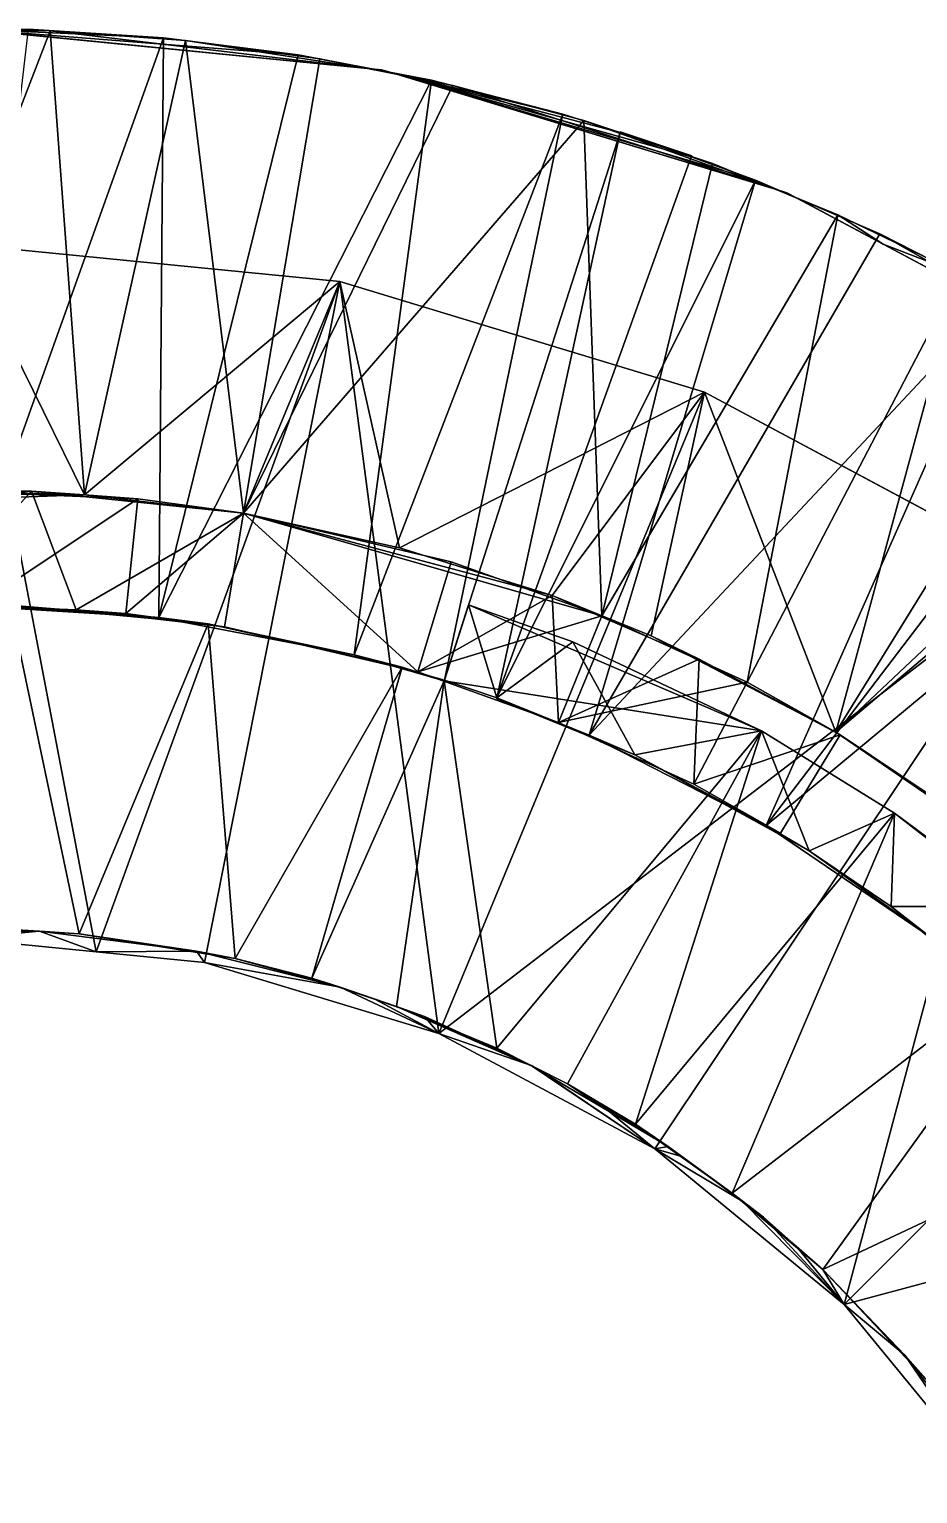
# Model space of a CAD drawing. Header units: metres. Extents: x -45 to 15, y -73 to -13.
# Drawn here: x -14.05 to -1.7, y -33.36 to -13.01 of the extents above; entities that cross this region are included whole.
import ezdxf

# ---------------------------------------------------------------- set-up
doc = ezdxf.new("R2010")
doc.units = ezdxf.units.M

msp = doc.modelspace()

# ---------------------------------------------------------------- linework, layer by layer
for points in [[(-15.643, -13.015, 11), (-13.759, -13.033, 11), (-16.243, -19.454, 11)], [(-13.759, -13.033, 11), (-15.643, -13.015, 11), (-14.751276, -13.02352, 18)], [(-14.063, -13.013, 46), (-15.004, -21.011, 46), (-12.182, -13.132, 46)], [(-14.853731, -13.013419, 43), (-14.063, -13.013, 43), (-12.182, -13.132, 43)], [(-14.853731, -13.013419, 43), (-9.30086, -13.560832, 43), (-14.751276, -13.02352, 18.1)], [(-14.853731, -13.013419, 43), (-12.182, -13.132, 43), (-10.312, -13.368, 43)], [(-14.853731, -13.013419, 43), (-10.312, -13.368, 43), (-9.30086, -13.560832, 43)], [(-14.063, -13.013, 46), (-12.182, -13.132, 46), (-14.063, -13.013, 43)], [(-12.182, -13.132, 43), (-14.063, -13.013, 43), (-12.182, -13.132, 46)], [(-13.281, -19.482, 11), (-16.243, -19.454, 11), (-13.759, -13.033, 11)], [(-12.248, -21.184, 46), (-12.182, -13.132, 46), (-15.004, -21.011, 46)], [(-14.751276, -13.02352, 18.1), (-9.30086, -13.560832, 43), (-9.347896, -13.556195, 18.1)], [(-13.759, -13.033, 18.1), (-13.759, -13.033, 11), (-14.751276, -13.02352, 18)], [(-13.759, -13.033, 18.1), (-14.751276, -13.02352, 18), (-14.751276, -13.02352, 18.1)], [(-9.347896, -13.556195, 18.1), (-13.759, -13.033, 18.1), (-14.751276, -13.02352, 18.1)], [(-13.759, -13.033, 11), (-11.879, -13.17, 11), (-13.281, -19.482, 11)], [(-13.759, -13.033, 18.1), (-11.879, -13.17, 18.1), (-13.759, -13.033, 11)], [(-11.879, -13.17, 11), (-13.759, -13.033, 11), (-11.879, -13.17, 18.1)], [(-9.347896, -13.556195, 18.1), (-11.879, -13.17, 18.1), (-13.759, -13.033, 18.1)], [(-11.072, -19.735001, 11), (-13.281, -19.482, 11), (-11.879, -13.17, 11)], [(-12.182, -13.132, 46), (-12.248, -21.184, 46), (-10.312, -13.368, 46)], [(-10.312, -13.368, 43), (-12.182, -13.132, 43), (-12.182, -13.132, 46)], [(-10.312, -13.368, 43), (-12.182, -13.132, 46), (-10.312, -13.368, 46)], [(-10.011, -13.423, 11), (-11.072, -19.735001, 11), (-11.879, -13.17, 11)], [(-10.011, -13.423, 11), (-11.879, -13.17, 11), (-11.879, -13.17, 18.1)], [(-10.011, -13.423, 18.1), (-10.011, -13.423, 11), (-11.879, -13.17, 18.1)], [(-9.347896, -13.556195, 18.1), (-10.011, -13.423, 18.1), (-11.879, -13.17, 18.1)], [(-10.312, -13.368, 46), (-12.248, -21.184, 46), (-8.461, -13.721, 46)], [(-8.164, -13.794, 11), (-11.072, -19.735001, 11), (-10.011, -13.423, 11)], [(-10.312, -13.368, 46), (-8.461, -13.721, 46), (-9.30086, -13.560832, 43.000999)], [(-9.30086, -13.560832, 43.000999), (-9.30086, -13.560832, 43), (-10.312, -13.368, 43)], [(-9.30086, -13.560832, 43.000999), (-10.312, -13.368, 43), (-10.312, -13.368, 46)], [(-9.347896, -13.556195, 18), (-8.946407, -13.636841, 18), (-10.011, -13.423, 11)], [(-8.164, -13.794, 11), (-10.011, -13.423, 11), (-8.946407, -13.636841, 18)], [(-10.011, -13.423, 11), (-10.011, -13.423, 18.1), (-9.347896, -13.556195, 18)], [(-9.347896, -13.556195, 18.1), (-9.347896, -13.556195, 18), (-10.011, -13.423, 18.1)], [(-9.147, -13.576, 43.000999), (-9.347896, -13.556195, 18.1), (-9.30086, -13.560832, 43)], [(-9.147, -13.576, 18), (-8.946407, -13.636841, 18), (-9.347896, -13.556195, 18)], [(-9.347896, -13.556195, 18), (-9.347896, -13.556195, 18.1), (-9.147, -13.576, 18)], [(-9.147, -13.576, 43.000999), (-9.147, -13.576, 18), (-9.347896, -13.556195, 18.1)], [(-9.021113, -13.614182, 43.000999), (-9.147, -13.576, 43.000999), (-9.30086, -13.560832, 43.000999)], [(-9.147, -13.576, 43.000999), (-9.30086, -13.560832, 43), (-9.30086, -13.560832, 43.000999)], [(-9.021113, -13.614182, 43.000999), (-9.30086, -13.560832, 43.000999), (-8.461, -13.721, 46)], [(-9.147, -13.576, 43.000999), (-9.021113, -13.614182, 43), (-8.946407, -13.636841, 18.1)], [(-9.021113, -13.614182, 43.000999), (-9.021113, -13.614182, 43), (-9.147, -13.576, 43.000999)], [(-8.946407, -13.636841, 18.1), (-8.946407, -13.636841, 18), (-9.147, -13.576, 18)], [(-8.946407, -13.636841, 18.1), (-9.147, -13.576, 18), (-9.147, -13.576, 43.000999)], [(-3.622653, -15.251561, 43), (-9.021113, -13.614182, 43), (-3.957, -15.107, 43)], [(-4.848, -14.786, 43), (-3.957, -15.107, 43), (-9.021113, -13.614182, 43)], [(-4.848, -14.786, 43), (-9.021113, -13.614182, 43), (-5.839, -14.448, 43)], [(-3.622653, -15.251561, 43), (-8.946407, -13.636841, 18.1), (-9.021113, -13.614182, 43)], [(-8.461, -13.721, 43), (-6.636, -14.19, 43), (-9.021113, -13.614182, 43)], [(-5.839, -14.448, 43), (-9.021113, -13.614182, 43), (-6.636, -14.19, 43)], [(-8.461, -13.721, 43), (-9.021113, -13.614182, 43.000999), (-8.461, -13.721, 46)], [(-8.461, -13.721, 43), (-9.021113, -13.614182, 43), (-9.021113, -13.614182, 43.000999)], [(-12.248, -21.184, 46), (-9.535, -21.701, 46), (-8.461, -13.721, 46)], [(-8.164, -13.794, 11), (-6.343, -14.28, 11), (-11.072, -19.735001, 11)], [(-6.636, -14.19, 46), (-8.461, -13.721, 46), (-9.535, -21.701, 46)], [(-8.946407, -13.636841, 18.1), (-3.622653, -15.251561, 43), (-3.69018, -15.23108, 18.1)], [(-8.946407, -13.636841, 18.1), (-8.164, -13.794, 18.1), (-8.946407, -13.636841, 18)], [(-8.164, -13.794, 11), (-8.946407, -13.636841, 18), (-8.164, -13.794, 18.1)], [(-8.164, -13.794, 18.1), (-8.946407, -13.636841, 18.1), (-3.69018, -15.23108, 18.1)], [(-6.636, -14.19, 43), (-8.461, -13.721, 43), (-6.636, -14.19, 46)], [(-8.461, -13.721, 46), (-6.636, -14.19, 46), (-8.461, -13.721, 43)], [(-8.164, -13.794, 18.1), (-6.343, -14.28, 18.1), (-8.164, -13.794, 11)], [(-6.343, -14.28, 11), (-8.164, -13.794, 11), (-6.343, -14.28, 18.1)], [(-8.164, -13.794, 18.1), (-3.69018, -15.23108, 18.1), (-6.343, -14.28, 18.1)], [(-9.535, -21.701, 46), (-8.279, -22.054001, 46), (-6.636, -14.19, 46)], [(-6.636, -14.19, 46), (-8.279, -22.054001, 46), (-5.839, -14.448, 46)], [(-5.839, -14.448, 46), (-5.839, -14.448, 43), (-6.636, -14.19, 43)], [(-5.839, -14.448, 46), (-6.636, -14.19, 43), (-6.636, -14.19, 46)], [(-6.094, -21.16, 11), (-11.072, -19.735001, 11), (-6.343, -14.28, 11)], [(-4.556, -14.879, 11), (-6.094, -21.16, 11), (-6.343, -14.28, 11)], [(-6.343, -14.28, 11), (-6.343, -14.28, 18.1), (-4.556, -14.879, 18.1)], [(-6.343, -14.28, 11), (-4.556, -14.879, 18.1), (-4.556, -14.879, 11)], [(-4.556, -14.879, 18.1), (-6.343, -14.28, 18.1), (-3.69018, -15.23108, 18.1)], [(-5.839, -14.448, 43), (-5.835, -14.437, 43), (-4.848, -14.786, 43)], [(-5.835, -14.437, 46), (-5.839, -14.448, 46), (-4.848, -14.786, 46)], [(-5.835, -14.437, 43), (-5.839, -14.448, 43), (-5.839, -14.448, 46)], [(-5.835, -14.437, 43), (-5.839, -14.448, 46), (-5.835, -14.437, 46)], [(-4.843, -14.772, 43), (-4.848, -14.786, 43), (-5.835, -14.437, 43)], [(-4.843, -14.772, 46), (-5.835, -14.437, 46), (-4.848, -14.786, 46)], [(-4.843, -14.772, 43), (-5.835, -14.437, 43), (-5.835, -14.437, 46)], [(-4.843, -14.772, 43), (-5.835, -14.437, 46), (-4.843, -14.772, 46)], [(-7.552, -22.299, 46), (-5.839, -14.448, 46), (-8.279, -22.054001, 46)], [(-5.839, -14.448, 46), (-7.552, -22.299, 46), (-4.848, -14.786, 46)], [(-4.848, -14.786, 46), (-7.552, -22.299, 46), (-3.957, -15.107, 46)], [(-4.848, -14.786, 46), (-4.848, -14.786, 43), (-4.843, -14.772, 43)], [(-4.848, -14.786, 46), (-4.843, -14.772, 43), (-4.843, -14.772, 46)], [(-3.957, -15.107, 43), (-4.848, -14.786, 43), (-3.957, -15.107, 46)], [(-4.848, -14.786, 43), (-4.848, -14.786, 46), (-3.957, -15.107, 46)], [(-2.81, -15.589, 11), (-6.094, -21.16, 11), (-4.556, -14.879, 11)], [(-4.556, -14.879, 18.1), (-3.69018, -15.23108, 18), (-4.556, -14.879, 11)], [(-2.81, -15.589, 11), (-4.556, -14.879, 11), (-3.69018, -15.23108, 18)], [(-3.69018, -15.23108, 18.1), (-3.69018, -15.23108, 18), (-4.556, -14.879, 18.1)], [(-6.267, -22.819, 46), (-3.957, -15.107, 46), (-7.552, -22.299, 46)], [(-3.957, -15.107, 46), (-6.267, -22.819, 46), (-2.227, -15.855, 46)], [(-3.622653, -15.251561, 43.000999), (-3.957, -15.107, 46), (-3.38803, -15.353005, 43.000999)], [(-3.957, -15.107, 46), (-2.227, -15.855, 46), (-3.38803, -15.353005, 43.000999)], [(-3.622653, -15.251561, 43.000999), (-3.622653, -15.251561, 43), (-3.957, -15.107, 43)], [(-3.622653, -15.251561, 43.000999), (-3.957, -15.107, 43), (-3.957, -15.107, 46)], [(-3.519, -15.283, 43.000999), (-3.69018, -15.23108, 18.1), (-3.622653, -15.251561, 43)], [(-3.519, -15.283, 43.000999), (-3.519, -15.283, 18), (-3.69018, -15.23108, 18.1)], [(-3.519, -15.283, 18), (-3.380662, -15.356944, 18), (-3.69018, -15.23108, 18)], [(-3.519, -15.283, 18), (-3.69018, -15.23108, 18), (-3.69018, -15.23108, 18.1)], [(-2.81, -15.589, 11), (-3.69018, -15.23108, 18), (-3.380662, -15.356944, 18)], [(-3.38803, -15.353005, 43.000999), (-3.519, -15.283, 43.000999), (-3.622653, -15.251561, 43.000999)], [(-3.519, -15.283, 43.000999), (-3.622653, -15.251561, 43), (-3.622653, -15.251561, 43.000999)], [(-3.38803, -15.353005, 43.000999), (-3.38803, -15.353005, 43), (-3.519, -15.283, 43.000999)], [(-3.519, -15.283, 43.000999), (-3.38803, -15.353005, 43), (-3.380662, -15.356944, 18.1)], [(-3.519, -15.283, 18), (-3.519, -15.283, 43.000999), (-3.380662, -15.356944, 18.1)], [(-3.380662, -15.356944, 18.1), (-3.380662, -15.356944, 18), (-3.519, -15.283, 18)], [(-2.227, -15.855, 43), (-3.38803, -15.353005, 43.000999), (-2.227, -15.855, 46)], [(-2.227, -15.855, 43), (-3.38803, -15.353005, 43), (-3.38803, -15.353005, 43.000999)], [(-2.183212, -15.997, 18.1), (-3.380662, -15.356944, 18.1), (-3.38803, -15.353005, 43)], [(-1.459193, -16.384001, 18.1), (-2.183212, -15.997, 18.1), (-3.38803, -15.353005, 43)], [(-3.38803, -15.353005, 43), (1.547216, -17.990974, 43), (-1.459193, -16.384001, 18.1)], [(-3.38803, -15.353005, 43), (-2.227, -15.855, 43), (1.547216, -17.990974, 43)], [(-2.81, -15.589, 11), (-3.380662, -15.356944, 18), (-2.81, -15.589, 18.1)], [(-2.81, -15.589, 18.1), (-3.380662, -15.356944, 18), (-3.380662, -15.356944, 18.1)], [(-2.81, -15.589, 18.1), (-3.380662, -15.356944, 18.1), (-2.183212, -15.997, 18.1)], [(-6.094, -21.16, 11), (-2.81, -15.589, 11), (-4.072, -22.083, 11)], [(-1.113, -16.408001, 11), (-4.072, -22.083, 11), (-2.81, -15.589, 11)], [(-2.81, -15.589, 11), (-2.81, -15.589, 18.1), (-1.113, -16.408001, 11)], [(-1.113, -16.408001, 11), (-2.81, -15.589, 18.1), (-1.113, -16.408001, 18.1)], [(-2.81, -15.589, 18.1), (-2.183212, -15.997, 18.1), (-1.113, -16.408001, 18.1)], [(-2.227, -15.855, 46), (-6.267, -22.819, 46), (-0.548, -16.711, 46)], [(-0.548, -16.711, 43), (1.547216, -17.990974, 43), (-2.227, -15.855, 43)], [(-2.227, -15.855, 46), (-0.548, -16.711, 46), (-2.227, -15.855, 43)], [(-0.548, -16.711, 43), (-2.227, -15.855, 43), (-0.548, -16.711, 46)], [(-13.281, -19.482, 18.1), (-15, -15.997, 18.1), (-18.455999, -19.665001, 18.1)], [(-15, -15.997, 28.999001), (-9.732, -16.516001, 28.999001), (-14.999731, -15.998404, 28.999001)], [(-9.732, -16.516001, 28.999001), (-15, -15.997, 28.999001), (-9.732, -16.516001, 18.1)], [(-15, -15.997, 18.1), (-9.732, -16.516001, 18.1), (-15, -15.997, 28.999001)], [(-9.732, -16.516001, 18.1), (-15, -15.997, 18.1), (-13.281, -19.482, 18.1)], [(-13.118456, -25.826887, 43), (-15, -25.641161, 43), (-14.999731, -15.998404, 28.999001)], [(-9.732268, -16.517351, 28.999001), (-14.999731, -15.998404, 28.999001), (-9.732, -16.516001, 28.999001)], [(-9.732268, -16.517351, 28.999001), (-13.118456, -25.826887, 43), (-14.999731, -15.998404, 28.999001)], [(-1.459193, -16.384001, 18.1), (-1.113, -16.408001, 18.1), (-2.183212, -15.997, 18.1)], [(-4.072, -22.083, 11), (-1.113, -16.408001, 11), (-2.84, -22.775, 11)], [(-1.113, -16.408001, 11), (0.528, -17.336, 11), (-2.84, -22.775, 11)], [(-13.281, -19.482, 18.1), (-11.072, -19.735001, 18.1), (-9.732, -16.516001, 18.1)], [(-9.732268, -16.517351, 28.999001), (-11.613544, -25.975151, 43), (-13.118456, -25.826887, 43)], [(-11.613544, -25.975151, 43), (-9.732268, -16.517351, 28.999001), (-8.35694, -26.962545, 43)], [(-9.732, -16.516001, 18.1), (-11.072, -19.735001, 18.1), (-8.902, -20.218, 18.1)], [(-4.666527, -18.053272, 28.999001), (-9.732268, -16.517351, 28.999001), (-9.732, -16.516001, 28.999001)], [(-4.666527, -18.053272, 28.999001), (-8.35694, -26.962545, 43), (-9.732268, -16.517351, 28.999001)], [(-9.732, -16.516001, 28.999001), (-4.666, -18.052, 28.999001), (-4.666527, -18.053272, 28.999001)], [(-4.666, -18.052, 28.999001), (-9.732, -16.516001, 28.999001), (-4.666, -18.052, 18.1)], [(-9.732, -16.516001, 18.1), (-4.666, -18.052, 18.1), (-9.732, -16.516001, 28.999001)], [(-4.666, -18.052, 18.1), (-9.732, -16.516001, 18.1), (-8.902, -20.218, 18.1)], [(-3.807, -24.073, 46), (-0.548, -16.711, 46), (-6.267, -22.819, 46)], [(-0.548, -16.711, 46), (-3.807, -24.073, 46), (1.075, -17.67, 46)], [(0.528, -17.336, 11), (1.965, -18.254999, 11), (-2.84, -22.775, 11)], [(2.633, -18.729, 46), (1.075, -17.67, 46), (-3.807, -24.073, 46)], [(-8.902, -20.218, 18.1), (-6.78, -20.879999, 18.1), (-4.666, -18.052, 18.1)], [(-4.666527, -18.053272, 28.999001), (0.001235, -20.549145, 28.999001), (-8.35694, -26.962545, 43)], [(-6.78, -20.879999, 18.1), (-5.407, -21.438999, 18.1), (-4.666, -18.052, 18.1)], [(-5.407, -21.438999, 18.1), (-2.84, -22.775, 18.1), (-4.666, -18.052, 18.1)], [(0.001235, -20.549145, 28.999001), (-4.666527, -18.053272, 28.999001), (-4.666, -18.052, 28.999001)], [(-4.666, -18.052, 28.999001), (0.002, -20.548, 28.999001), (0.001235, -20.549145, 28.999001)], [(0.002, -20.548, 28.999001), (-4.666, -18.052, 28.999001), (-0.125173, -20.48, 18.1)], [(-4.666, -18.052, 18.1), (-0.125173, -20.48, 18.1), (-4.666, -18.052, 28.999001)], [(-0.125173, -20.48, 18.1), (-4.666, -18.052, 18.1), (-2.84, -22.775, 18.1)], [(-0.454, -24.410999, 11), (-2.84, -22.775, 11), (1.965, -18.254999, 11)], [(-3.807, -24.073, 46), (-1.523, -25.625, 46), (2.633, -18.729, 46)], [(-15.502, -19.414, 14), (-14.02, -19.427999, 14), (-18.455999, -19.665001, 18.1)], [(-14.02, -19.427999, 14), (-13.281, -19.482, 18.1), (-18.455999, -19.665001, 18.1)], [(-15.502, -19.414, 12.2), (-16.243, -19.454, 11), (-13.281, -19.482, 11)], [(-12.541, -19.535, 12.2), (-15.502, -19.414, 12.2), (-13.281, -19.482, 11)], [(-15.502, -19.414, 14), (-15.467, -21.014, 14), (-14.02, -19.427999, 14)], [(-14.776, -21.02, 13.1), (-15.502, -19.414, 12.2), (-12.541, -19.535, 12.2)], [(-13.396, -21.077, 14), (-14.02, -19.427999, 14), (-15.467, -21.014, 14)], [(-14.02, -19.427999, 14), (-11.072, -19.735001, 14), (-13.281, -19.482, 18.1)], [(-11.072, -19.735001, 14), (-14.02, -19.427999, 14), (-13.396, -21.077, 14)], [(-11.072, -19.735001, 14), (-11.072, -19.735001, 18.1), (-13.281, -19.482, 18.1)], [(-11.072, -19.735001, 11), (-12.541, -19.535, 12.2), (-13.281, -19.482, 11)], [(-14.776, -21.02, 13.1), (-12.541, -19.535, 12.2), (-12.707, -21.127001, 13.1)], [(-11.072, -19.735001, 12.2), (-12.707, -21.127001, 13.1), (-12.541, -19.535, 12.2)], [(-11.072, -19.735001, 11), (-11.072, -19.735001, 12.2), (-12.541, -19.535, 12.2)], [(-13.396, -21.077, 14), (-11.337, -21.313, 14), (-11.072, -19.735001, 14)], [(-11.337, -21.313, 13.1), (-12.707, -21.127001, 13.1), (-11.072, -19.735001, 12.2)], [(-11.072, -19.735001, 12.2), (-8.647, -21.941, 13.1), (-11.337, -21.313, 13.1)], [(-11.337, -21.313, 14), (-8.647, -21.941, 14), (-11.072, -19.735001, 14)], [(-8.186, -20.409, 12.2), (-11.072, -19.735001, 12.2), (-11.072, -19.735001, 11)], [(-8.186, -20.409, 12.2), (-11.072, -19.735001, 11), (-6.094, -21.16, 11)], [(-8.902, -20.218, 18.1), (-11.072, -19.735001, 18.1), (-11.072, -19.735001, 14)], [(-8.647, -21.941, 13.1), (-11.072, -19.735001, 12.2), (-8.186, -20.409, 12.2)], [(-6.78, -20.879999, 14), (-8.902, -20.218, 18.1), (-11.072, -19.735001, 14)], [(-6.78, -20.879999, 14), (-11.072, -19.735001, 14), (-8.647, -21.941, 14)], [(-6.78, -20.879999, 14), (-6.78, -20.879999, 18.1), (-8.902, -20.218, 18.1)], [(-8.186, -20.409, 12.2), (-6.094, -21.16, 12.2), (-8.647, -21.941, 13.1)], [(-8.186, -20.409, 12.2), (-6.094, -21.16, 11), (-6.094, -21.16, 12.2)], [(-2.84, -22.775, 18.1), (-1.052, -23.974001, 18.1), (-0.125173, -20.48, 18.1)], [(-5.356185, -28.567062, 43), (-8.35694, -26.962545, 43), (0.001235, -20.549145, 28.999001)], [(-5.356185, -28.567062, 43), (0.001235, -20.549145, 28.999001), (-2.725703, -30.725702, 43)], [(4.093026, -23.906975, 28.999001), (-2.725703, -30.725702, 43), (0.001235, -20.549145, 28.999001)], [(-6.78, -20.879999, 14), (-8.647, -21.941, 14), (-6.696, -22.641001, 14)], [(-4.739, -21.761, 14), (-6.78, -20.879999, 18.1), (-6.78, -20.879999, 14)], [(-6.78, -20.879999, 18.1), (-4.739, -21.761, 14), (-5.407, -21.438999, 18.1)], [(-6.78, -20.879999, 14), (-6.696, -22.641001, 14), (-4.739, -21.761, 14)], [(-14.776, -21.02, 13.1), (-13.396, -21.077, 14), (-15.467, -21.014, 14)], [(-12.248, -21.184, 46), (-15.004, -21.011, 46), (-14.313, -21.011, 50.599998)], [(-14.776, -21.02, 13.1), (-12.707, -21.127001, 13.1), (-13.396, -21.077, 14)], [(-14.454, -25.507999, 50.599998), (-13.356, -25.577, 50.599998), (-14.313, -21.011, 50.599998)], [(-11.562, -21.27, 50.599998), (-14.313, -21.011, 50.599998), (-13.356, -25.577, 50.599998)], [(-12.248, -21.184, 46), (-14.313, -21.011, 50.599998), (-11.562, -21.27, 50.599998)], [(-13.396, -21.077, 14), (-12.707, -21.127001, 13.1), (-11.337, -21.313, 13.1)], [(-11.337, -21.313, 13.1), (-11.337, -21.313, 14), (-13.396, -21.077, 14)], [(-7.943, -21.007, 49.849998), (-8.282, -22.062, 50.599998), (-7.943, -21.007, 50.599998)], [(-7.943, -21.007, 49.849998), (-8.279, -22.054001, 49.099998), (-8.282, -22.062, 50.599998)], [(-8.282, -22.062, 50.599998), (-3.872, -22.757, 50.599998), (-7.943, -21.007, 50.599998)], [(-7.943, -21.007, 49.849998), (-7.552, -22.299, 49.106998), (-8.279, -22.054001, 49.099998)], [(-3.872, -22.757, 50.599998), (-6.497, -21.521999, 49.849998), (-7.943, -21.007, 50.599998)], [(-7.943, -21.007, 50.599998), (-6.497, -21.521999, 49.849998), (-7.943, -21.007, 49.849998)], [(-7.943, -21.007, 49.849998), (-6.497, -21.521999, 49.849998), (-7.552, -22.299, 49.106998)], [(-13.356, -25.577, 50.599998), (-11.186, -25.921, 50.599998), (-11.562, -21.27, 50.599998)], [(-9.535, -21.701, 46), (-12.248, -21.184, 46), (-11.562, -21.27, 50.599998)], [(-8.866, -21.872, 50.599998), (-11.562, -21.27, 50.599998), (-11.186, -25.921, 50.599998)], [(-9.535, -21.701, 46), (-11.562, -21.27, 50.599998), (-8.866, -21.872, 50.599998)], [(-8.647, -21.941, 13.1), (-8.647, -21.941, 14), (-11.337, -21.313, 13.1)], [(-11.337, -21.313, 14), (-11.337, -21.313, 13.1), (-8.647, -21.941, 14)], [(-6.696, -22.641001, 13.1), (-8.647, -21.941, 13.1), (-6.094, -21.16, 12.2)], [(-6.094, -21.16, 12.2), (-4.072, -22.083, 12.2), (-6.696, -22.641001, 13.1)], [(-4.072, -22.083, 11), (-4.072, -22.083, 12.2), (-6.094, -21.16, 12.2)], [(-4.072, -22.083, 11), (-6.094, -21.16, 12.2), (-6.094, -21.16, 11)], [(-6.497, -21.521999, 49.849998), (-5.633, -23.094, 49.099998), (-7.552, -22.299, 49.106998)], [(-3.872, -22.757, 49.849998), (-5.633, -23.094, 49.099998), (-6.497, -21.521999, 49.849998)], [(-3.872, -22.757, 50.599998), (-3.872, -22.757, 49.849998), (-6.497, -21.521999, 49.849998)], [(-2.84, -22.775, 18.1), (-5.407, -21.438999, 18.1), (-4.739, -21.761, 14)], [(-9.535, -21.701, 46), (-8.866, -21.872, 50.599998), (-8.282, -22.062, 46)], [(-8.282, -22.062, 46), (-8.279, -22.054001, 46), (-9.535, -21.701, 46)], [(-4.811, -23.500999, 14), (-4.739, -21.761, 14), (-6.696, -22.641001, 14)], [(-4.739, -21.761, 14), (-4.811, -23.500999, 14), (-2.781, -22.813, 14)], [(-2.781, -22.813, 14), (-2.84, -22.775, 18.1), (-4.739, -21.761, 14)], [(-10.121, -26.194, 50.599998), (-8.866, -21.872, 50.599998), (-11.186, -25.921, 50.599998)], [(-8.866, -21.872, 50.599998), (-10.121, -26.194, 50.599998), (-8.282, -22.062, 50.599998)], [(-8.866, -21.872, 50.599998), (-8.282, -22.062, 50.599998), (-8.282, -22.062, 46)], [(-8.647, -21.941, 14), (-8.647, -21.941, 13.1), (-6.696, -22.641001, 13.1)], [(-8.647, -21.941, 14), (-6.696, -22.641001, 13.1), (-6.696, -22.641001, 14)], [(-8.947, -26.589001, 50.599998), (-8.282, -22.062, 50.599998), (-10.121, -26.194, 50.599998)], [(-7.549, -27.165001, 50.599998), (-8.282, -22.062, 50.599998), (-8.947, -26.589001, 50.599998)], [(-8.279, -22.054001, 46), (-8.282, -22.062, 46), (-8.279, -22.054001, 49.099998)], [(-8.282, -22.062, 50.599998), (-8.279, -22.054001, 49.099998), (-8.282, -22.062, 46)], [(-8.282, -22.062, 50.599998), (-7.549, -27.165001, 50.599998), (-3.872, -22.757, 50.599998)], [(-7.552, -22.299, 49.106998), (-7.552, -22.299, 46), (-8.279, -22.054001, 49.099998)], [(-7.552, -22.299, 46), (-8.279, -22.054001, 46), (-8.279, -22.054001, 49.099998)], [(-6.696, -22.641001, 13.1), (-4.072, -22.083, 12.2), (-4.811, -23.500999, 13.1)], [(-4.072, -22.083, 12.2), (-2.781, -22.813, 12.202), (-4.811, -23.500999, 13.1)], [(-4.072, -22.083, 12.2), (-2.84, -22.775, 11), (-2.781, -22.813, 12.202)], [(-2.84, -22.775, 11), (-4.072, -22.083, 12.2), (-4.072, -22.083, 11)], [(-7.555, -22.309, 46), (-6.267, -22.819, 46), (-7.552, -22.299, 46)], [(-7.552, -22.299, 49.106998), (-5.633, -23.094, 49.099998), (-7.555, -22.309, 49.099998)], [(-7.552, -22.299, 49.106998), (-7.555, -22.309, 49.099998), (-7.552, -22.299, 46)], [(-7.555, -22.309, 46), (-7.552, -22.299, 46), (-7.555, -22.309, 49.099998)], [(-6.267, -22.819, 46), (-7.555, -22.309, 46), (-7.555, -22.309, 49.099998)], [(-5.633, -23.094, 49.099998), (-6.267, -22.819, 46), (-7.555, -22.309, 49.099998)], [(-7.549, -27.165001, 50.599998), (-6.57, -27.664, 50.599998), (-3.872, -22.757, 50.599998)], [(-6.696, -22.641001, 13.1), (-4.811, -23.500999, 13.1), (-6.696, -22.641001, 14)], [(-4.811, -23.500999, 14), (-6.696, -22.641001, 14), (-4.811, -23.500999, 13.1)], [(-6.57, -27.664, 50.599998), (-5.623, -28.224001, 50.599998), (-3.872, -22.757, 50.599998)], [(-3.872, -22.757, 49.849998), (-3.212, -24.424999, 49.099998), (-5.633, -23.094, 49.099998)], [(-2.023, -23.903999, 50.599998), (-3.872, -22.757, 50.599998), (-5.623, -28.224001, 50.599998)], [(-3.872, -22.757, 49.849998), (-2.023, -23.903999, 49.849998), (-3.212, -24.424999, 49.099998)], [(-3.872, -22.757, 50.599998), (-2.023, -23.903999, 50.599998), (-2.023, -23.903999, 49.849998)], [(-3.872, -22.757, 50.599998), (-2.023, -23.903999, 49.849998), (-3.872, -22.757, 49.849998)], [(-1.052, -23.974001, 18.1), (-2.84, -22.775, 18.1), (-2.781, -22.813, 14)], [(-2.781, -22.813, 12.202), (-2.84, -22.775, 11), (-0.454, -24.410999, 11)], [(-3.807, -24.073, 46), (-6.267, -22.819, 46), (-5.633, -23.094, 49.099998)], [(-2.781, -22.813, 12.202), (-3.607, -24.179001, 13.1), (-4.811, -23.500999, 13.1)], [(-4.811, -23.500999, 14), (-3.607, -24.179001, 14), (-2.781, -22.813, 14)], [(-2.781, -22.813, 12.202), (-2.781, -22.813, 14), (-3.607, -24.179001, 13.1)], [(-3.607, -24.179001, 14), (-3.607, -24.179001, 13.1), (-2.781, -22.813, 14)], [(-2.781, -22.813, 12.202), (-0.454, -24.410999, 11), (-2.781, -22.813, 14)], [(-1.052, -23.974001, 18.1), (-2.781, -22.813, 14), (-0.454, -24.410999, 11)], [(-3.212, -24.424999, 49.099998), (-3.807, -24.073, 46), (-5.633, -23.094, 49.099998)], [(-3.607, -24.179001, 14), (-4.811, -23.500999, 13.1), (-3.607, -24.179001, 13.1)], [(-4.811, -23.500999, 14), (-4.811, -23.500999, 13.1), (-3.607, -24.179001, 14)], [(-5.623, -28.224001, 50.599998), (-4.28, -29.179001, 50.599998), (-2.023, -23.903999, 50.599998)], [(0.269, -25.681, 50.599998), (-2.023, -23.903999, 50.599998), (-4.28, -29.179001, 50.599998)], [(-2.069, -25.201, 49.099998), (-3.212, -24.424999, 49.099998), (-2.023, -23.903999, 49.849998)], [(4.093026, -23.906975, 28.999001), (7.450855, -27.998766, 28.999001), (-2.725703, -30.725702, 43)], [(-2.069, -25.201, 49.099998), (-2.023, -23.903999, 49.849998), (-0.276, -25.201, 49.849998)], [(-2.023, -23.903999, 49.849998), (-2.023, -23.903999, 50.599998), (-0.276, -25.201, 49.849998)], [(-2.023, -23.903999, 50.599998), (0.269, -25.681, 50.599998), (-0.276, -25.201, 49.849998)], [(-1.523, -25.625, 46), (-3.807, -24.073, 46), (-3.212, -24.424999, 49.099998)], [(-2.069, -25.201, 49.099998), (-1.523, -25.625, 46), (-3.212, -24.424999, 49.099998)], [(-0.459, -26.506001, 49.099998), (-2.069, -25.201, 49.099998), (-0.276, -25.201, 49.849998)], [(-2.069, -25.201, 49.099998), (-0.459, -26.506001, 49.099998), (-1.523, -25.625, 46)], [(-14.454, -25.507999, 50.599998), (-16.101999, -25.542999, 50.599998), (-13.905, -25.542999, 43)], [(-13.905, -25.542999, 43), (-16.101999, -25.542999, 50.599998), (-15.553, -25.509001, 43)], [(-15.553, -25.509001, 43), (-15, -25.641161, 43), (-13.905, -25.542999, 43)], [(-15, -25.641161, 43), (-13.118456, -25.826887, 43), (-13.905, -25.542999, 43)], [(-13.356, -25.577, 50.599998), (-14.454, -25.507999, 50.599998), (-13.905, -25.542999, 43)], [(-13.905, -25.542999, 43), (-13.118456, -25.826887, 43), (-11.726, -25.818001, 43)], [(-11.726, -25.818001, 43), (-13.356, -25.577, 50.599998), (-13.905, -25.542999, 43)], [(-11.186, -25.921, 50.599998), (-13.356, -25.577, 50.599998), (-11.726, -25.818001, 43)], [(-11.613544, -25.975151, 43), (-11.726, -25.818001, 43), (-13.118456, -25.826887, 43)], [(-11.726, -25.818001, 43), (-11.613544, -25.975151, 43), (-9.728, -26.320999, 43)], [(-11.186, -25.921, 50.599998), (-11.726, -25.818001, 43), (-9.728, -26.320999, 43)], [(-4.28, -29.179001, 50.599998), (-3.021, -30.243, 50.599998), (0.269, -25.681, 50.599998)], [(2.319, -27.731001, 50.599998), (0.269, -25.681, 50.599998), (-3.021, -30.243, 50.599998)], [(-8.35694, -26.962545, 43), (-9.728, -26.320999, 43), (-11.613544, -25.975151, 43)], [(-10.121, -26.194, 50.599998), (-11.186, -25.921, 50.599998), (-9.728, -26.320999, 43)], [(-8.947, -26.589001, 50.599998), (-10.121, -26.194, 50.599998), (-9.728, -26.320999, 43)], [(-8.35694, -26.962545, 43), (-9.235673, -26.492683, 43), (-9.728, -26.320999, 43)], [(-9.728, -26.320999, 43), (-9.235673, -26.492683, 43), (-8.947, -26.589001, 50.599998)], [(-9.235673, -26.492683, 43), (-8.35694, -26.962545, 43), (-8.558, -26.729, 43)], [(-8.558, -26.729, 43), (-8.947, -26.589001, 50.599998), (-9.235673, -26.492683, 43)], [(-8.558, -26.729, 43), (-7.061733, -27.41375, 43), (-8.947, -26.589001, 50.599998)], [(-7.059, -27.415001, 43), (-8.947, -26.589001, 50.599998), (-7.061733, -27.41375, 43)], [(-7.059, -27.415001, 43), (-7.549, -27.165001, 50.599998), (-8.947, -26.589001, 50.599998)], [(-8.558, -26.729, 43), (-8.35694, -26.962545, 43), (-7.061733, -27.41375, 43)], [(-5.356185, -28.567062, 43), (-7.061733, -27.41375, 43), (-8.35694, -26.962545, 43)], [(-6.57, -27.664, 50.599998), (-7.549, -27.165001, 50.599998), (-7.059, -27.415001, 43)], [(-7.061733, -27.41375, 43), (-5.356185, -28.567062, 43), (-7.059, -27.415001, 43)], [(-5.988199, -28.048416, 43), (-7.059, -27.415001, 43), (-5.356185, -28.567062, 43)], [(-6.57, -27.664, 50.599998), (-7.059, -27.415001, 43), (-5.988199, -28.048416, 43)], [(-6.57, -27.664, 50.599998), (-5.169, -28.533001, 43), (-5.623, -28.224001, 50.599998)], [(-6.57, -27.664, 50.599998), (-5.988199, -28.048416, 43), (-5.169, -28.533001, 43)], [(-3.021, -30.243, 50.599998), (-1.516, -31.844999, 50.599998), (2.319, -27.731001, 50.599998)], [(-5.169, -28.533001, 43), (-5.988199, -28.048416, 43), (-5.356185, -28.567062, 43)], [(7.450855, -27.998766, 28.999001), (-0.567062, -33.356186, 43), (-2.725703, -30.725702, 43)], [(-5.169, -28.533001, 43), (-4.28, -29.179001, 50.599998), (-5.623, -28.224001, 50.599998)], [(-4.981781, -28.672001, 43), (-5.169, -28.533001, 43), (-5.356185, -28.567062, 43)], [(-5.356185, -28.567062, 43), (-2.725703, -30.725702, 43), (-4.143292, -29.294533, 43)], [(-4.981781, -28.672001, 43), (-5.356185, -28.567062, 43), (-4.143292, -29.294533, 43)], [(-4.28, -29.179001, 50.599998), (-5.169, -28.533001, 43), (-4.981781, -28.672001, 43)], [(-4.981781, -28.672001, 43), (-4.143292, -29.294533, 43), (-4.28, -29.179001, 50.599998)], [(-4.143292, -29.294533, 43), (-3.845, -29.516001, 43), (-4.28, -29.179001, 50.599998)], [(-4.28, -29.179001, 50.599998), (-3.021, -30.243, 43), (-3.021, -30.243, 50.599998)], [(-4.28, -29.179001, 50.599998), (-3.845, -29.516001, 43), (-3.386326, -29.920679, 43)], [(-4.28, -29.179001, 50.599998), (-3.386326, -29.920679, 43), (-3.021, -30.243, 43)], [(-4.143292, -29.294533, 43), (-2.725703, -30.725702, 43), (-3.845, -29.516001, 43)], [(-3.386326, -29.920679, 43), (-3.845, -29.516001, 43), (-2.725703, -30.725702, 43)], [(-3.021, -30.243, 43), (-3.386326, -29.920679, 43), (-2.725703, -30.725702, 43)], [(-3.021, -30.243, 43), (-2.725703, -30.725702, 43), (-1.88, -31.433001, 43)], [(-3.021, -30.243, 43), (-1.88, -31.433001, 43), (-3.021, -30.243, 50.599998)], [(-3.021, -30.243, 50.599998), (-1.88, -31.433001, 43), (-1.516, -31.844999, 50.599998)], [(-2.725703, -30.725702, 43), (-0.567062, -33.356186, 43), (-1.88, -31.433001, 43)], [(-0.843548, -32.768002, 43), (-1.88, -31.433001, 43), (-0.567062, -33.356186, 43)], [(-1.88, -31.433001, 43), (-0.843548, -32.768002, 43), (-1.516, -31.844999, 50.599998)]]:
    msp.add_3dface(points)

doc.saveas('drawing.dxf')
